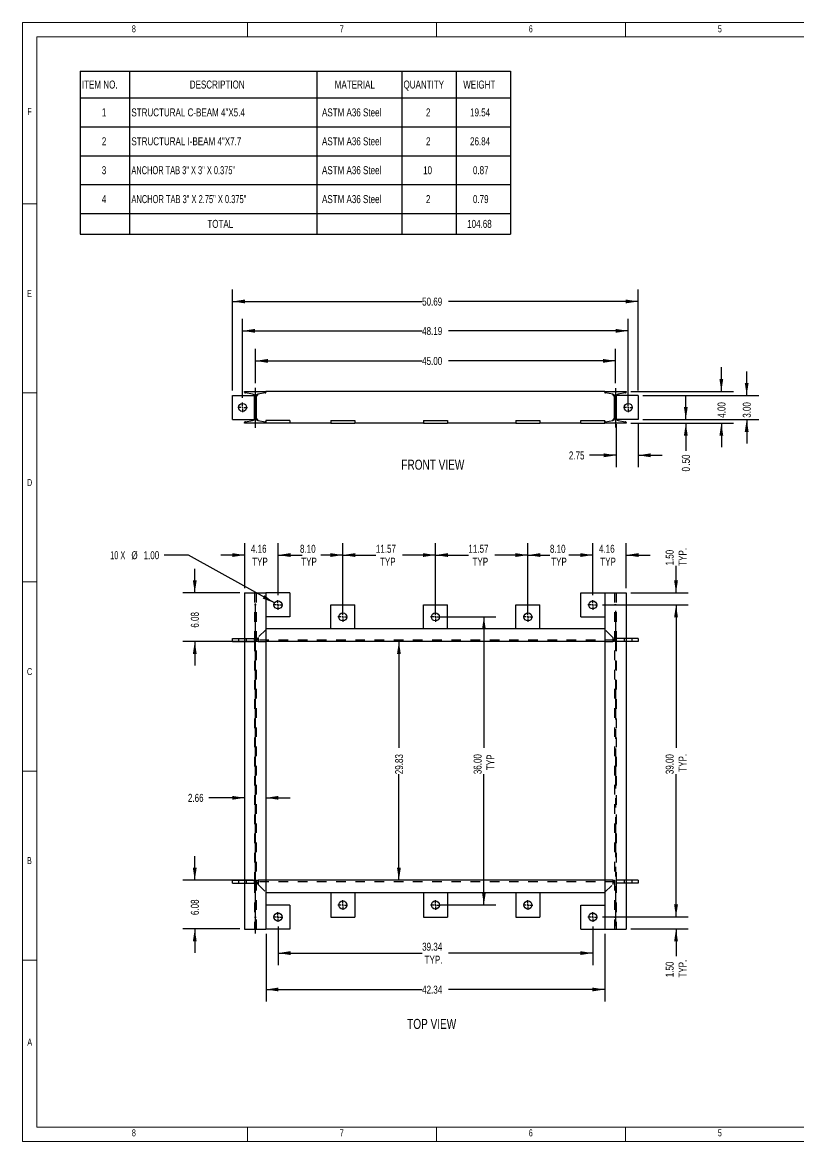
# Model space of a CAD drawing. Header units: inches. Extents: x 0 to 16.5, y 0 to 11.7.
# Drawn here: x 0.02 to 8.1, y 0.02 to 11.67 of the extents above; entities that cross this region are included whole.
import ezdxf

# ---------------------------------------------------------------- set-up
doc = ezdxf.new("R2010")
doc.units = ezdxf.units.IN
doc.header["$MEASUREMENT"] = 0
doc.linetypes.add('CENTERX2', pattern=[0.8, 0.5, -0.1, 0.1, -0.1])
doc.linetypes.add('HIDDEN', pattern=[0.075, 0.05, -0.025])
doc.layers.add('FORMAT', color=7, linetype='Continuous')
doc.styles.add('SLDTEXTSTYLE0', font='TXT', dxfattribs={"width": 0.75})
doc.styles.add('SLDTEXTSTYLE2', font='TXT', dxfattribs={"width": 0.694444})
doc.styles.add('SLDTEXTSTYLE3', font='TXT', dxfattribs={"width": 0.7})
doc.styles.add('SLDTEXTSTYLE4', font='TXT', dxfattribs={"width": 0.6875})
doc.dimstyles.new('SLDDIMSTYLE0', dxfattribs={"dimtxt": 0.084961, "dimasz": 0.13, "dimexe": 0, "dimexo": 0.0625, "dimgap": 0.02124, "dimtad": 0, "dimlfac": 12, "dimrnd": 1e-09, "dimzin": 4, "dimdsep": 46, "dimtxsty": 'SLDTEXTSTYLE0', "dimsah": 1, "dimcen": 0.09, "dimadec": 0, "dimazin": 1, "dimtfac": 1, "dimtofl": 0, "dimtmove": 0, "dimatfit": 3, "dimfxl": 0, "dimfrac": 2, "dimtolj": 1, "dimtzin": 12, "dimarcsym": 0})
doc.dimstyles.new('SLDDIMSTYLE1', dxfattribs={"dimtxt": 0.084961, "dimasz": 0.13, "dimexe": 0, "dimexo": 0.0625, "dimgap": 0.02124, "dimtad": 0, "dimlfac": 12, "dimrnd": 1e-09, "dimzin": 12, "dimdsep": 46, "dimtxsty": 'SLDTEXTSTYLE0', "dimsah": 1, "dimcen": 0.09, "dimadec": 0, "dimazin": 3, "dimtfac": 1, "dimtofl": 0, "dimtmove": 0, "dimatfit": 3, "dimfxl": 0, "dimfrac": 2, "dimtolj": 1, "dimtzin": 12, "dimarcsym": 0})
doc.dimstyles.new('SLDDIMSTYLE2', dxfattribs={"dimtxt": 0.084961, "dimasz": 0.13, "dimexe": 0, "dimexo": 0.0625, "dimgap": 0.02124, "dimtad": 0, "dimlfac": 12, "dimrnd": 1e-09, "dimzin": 4, "dimdsep": 46, "dimtxsty": 'SLDTEXTSTYLE0', "dimsah": 1, "dimcen": 0.09, "dimadec": 0, "dimazin": 1, "dimtfac": 1, "dimtmove": 0, "dimatfit": 0, "dimfxl": 0, "dimfrac": 2, "dimtolj": 1, "dimtzin": 12, "dimarcsym": 0})
doc.dimstyles.new('SLDDIMSTYLE3', dxfattribs={"dimtxt": 0.084961, "dimasz": 0.13, "dimexe": 0, "dimexo": 0.0625, "dimgap": 0.02124, "dimtad": 0, "dimlfac": 12, "dimrnd": 1e-09, "dimzin": 12, "dimdsep": 46, "dimtxsty": 'SLDTEXTSTYLE0', "dimsah": 1, "dimcen": 0.09, "dimadec": 0, "dimazin": 3, "dimtfac": 1, "dimtmove": 0, "dimatfit": 0, "dimfxl": 0, "dimfrac": 2, "dimtolj": 1, "dimtzin": 12, "dimarcsym": 0})
doc.dimstyles.new('SLDDIMSTYLE4', dxfattribs={"dimtxt": 0.084961, "dimasz": 0.13, "dimexe": 0, "dimexo": 0.0625, "dimgap": 0.02124, "dimtad": 0, "dimtih": 1, "dimtoh": 1, "dimlfac": 12, "dimrnd": 1e-09, "dimzin": 4, "dimdsep": 46, "dimtxsty": 'SLDTEXTSTYLE0', "dimsah": 1, "dimcen": 0, "dimadec": 0, "dimazin": 1, "dimtfac": 1, "dimtofl": 0, "dimtmove": 0, "dimatfit": 3, "dimfxl": 0, "dimfrac": 2, "dimtolj": 1, "dimtzin": 12, "dimarcsym": 0})

# ---------------------------------------------------------------- blocks, each defined once
blk = doc.blocks.new('SW_TABLEANNOTATION_0')
at = {"layer": 'FORMAT', "color": 0}
for p, q in [((0, 0), (0, -0.28)), ((0, 0), (0.515, 0)), ((0.515, 0), (0.515, -0.28)), ((0.515, 0), (2.467, 0)), ((2.467, 0), (2.467, -0.28)), ((2.467, 0), (3.35, 0)), ((3.35, 0), (3.35, -0.28)), ((3.35, 0), (3.917, 0)), ((3.917, 0), (3.917, -0.28)), ((3.917, 0), (4.483, 0)), ((4.483, 0), (4.483, -0.28)), ((0, -0.28), (0, -0.581)), ((0, -0.28), (0.515, -0.28)), ((0.515, -0.28), (0.515, -0.581)), ((0.515, -0.28), (2.467, -0.28)), ((2.467, -0.28), (2.467, -0.581)), ((2.467, -0.28), (3.35, -0.28)), ((3.35, -0.28), (3.35, -0.581)), ((3.35, -0.28), (3.917, -0.28)), ((3.917, -0.28), (3.917, -0.581)), ((3.917, -0.28), (4.483, -0.28)), ((4.483, -0.28), (4.483, -0.581)), ((0, -0.581), (0.515, -0.581)), ((0, -0.581), (0, -0.882)), ((0.515, -0.581), (2.467, -0.581)), ((0.515, -0.581), (0.515, -0.882)), ((2.467, -0.581), (3.35, -0.581)), ((2.467, -0.581), (2.467, -0.882)), ((3.35, -0.581), (3.917, -0.581)), ((3.35, -0.581), (3.35, -0.882)), ((3.917, -0.581), (4.483, -0.581)), ((3.917, -0.581), (3.917, -0.882)), ((4.483, -0.581), (4.483, -0.882)), ((0, -0.882), (0, -1.183)), ((0, -0.882), (0.515, -0.882)), ((0.515, -0.882), (0.515, -1.183)), ((0.515, -0.882), (2.467, -0.882)), ((2.467, -0.882), (2.467, -1.183)), ((2.467, -0.882), (3.35, -0.882)), ((3.35, -0.882), (3.35, -1.183)), ((3.35, -0.882), (3.917, -0.882)), ((3.917, -0.882), (3.917, -1.183)), ((3.917, -0.882), (4.483, -0.882)), ((4.483, -0.882), (4.483, -1.183)), ((0, -1.183), (0, -1.484)), ((0, -1.183), (0.515, -1.183)), ((0.515, -1.183), (0.515, -1.484)), ((0.515, -1.183), (2.467, -1.183)), ((2.467, -1.183), (2.467, -1.484)), ((2.467, -1.183), (3.35, -1.183)), ((3.35, -1.183), (3.35, -1.484)), ((3.35, -1.183), (3.917, -1.183)), ((3.917, -1.183), (3.917, -1.484)), ((3.917, -1.183), (4.483, -1.183)), ((4.483, -1.183), (4.483, -1.484)), ((0, -1.484), (0, -1.698)), ((0, -1.484), (0.515, -1.484)), ((0.515, -1.484), (0.515, -1.698)), ((0.515, -1.484), (2.467, -1.484)), ((2.467, -1.484), (2.467, -1.698)), ((2.467, -1.484), (3.35, -1.484)), ((3.35, -1.484), (3.35, -1.698)), ((3.35, -1.484), (3.917, -1.484)), ((3.917, -1.484), (3.917, -1.698)), ((3.917, -1.484), (4.483, -1.484)), ((4.483, -1.484), (4.483, -1.698)), ((0, -1.698), (0.515, -1.698)), ((0.515, -1.698), (2.467, -1.698)), ((2.467, -1.698), (3.35, -1.698)), ((3.35, -1.698), (3.917, -1.698)), ((3.917, -1.698), (4.483, -1.698))]:
    blk.add_line(p, q, dxfattribs=at)
at = {"layer": 'FORMAT', "color": 0, "attachment_point": 1}
for s, insert, char_height, style in [('ITEM NO.', (0.02, -0.099), 0.0833, 'SLDTEXTSTYLE0'), ('DESCRIPTION', (1.143, -0.099), 0.08333, 'SLDTEXTSTYLE0'), ('MATERIAL', (2.653, -0.099), 0.0833, 'SLDTEXTSTYLE0'), ('QUANTITY', (3.369, -0.099), 0.0833, 'SLDTEXTSTYLE0'), ('WEIGHT', (3.991, -0.099), 0.0833, 'SLDTEXTSTYLE0'), ('1', (0.227, -0.389), 0.0833, 'SLDTEXTSTYLE0'), ('STRUCTURAL C-BEAM 4"X5.4', (0.535, -0.389), 0.08333, 'SLDTEXTSTYLE0'), ('ASTM A36 Steel', (2.52, -0.389), 0.08333, 'SLDTEXTSTYLE0'), ('2', (3.603, -0.389), 0.0833, 'SLDTEXTSTYLE0'), ('19.54', (4.062, -0.389), 0.0833, 'SLDTEXTSTYLE0'), ('2', (0.227, -0.69), 0.0833, 'SLDTEXTSTYLE0'), ('STRUCTURAL I-BEAM 4"X7.7', (0.535, -0.69), 0.08333, 'SLDTEXTSTYLE0'), ('ASTM A36 Steel', (2.52, -0.69), 0.08333, 'SLDTEXTSTYLE0'), ('2', (3.603, -0.69), 0.0833, 'SLDTEXTSTYLE0'), ('26.84', (4.062, -0.69), 0.0833, 'SLDTEXTSTYLE0'), ('3', (0.227, -0.991), 0.0833, 'SLDTEXTSTYLE0'), ('ANCHOR TAB 3" X 3" X 0.375"', (0.535, -0.991), 0.08333, 'SLDTEXTSTYLE2'), ('ASTM A36 Steel', (2.52, -0.991), 0.08333, 'SLDTEXTSTYLE0'), ('10', (3.573, -0.991), 0.0833, 'SLDTEXTSTYLE0'), ('0.87', (4.092, -0.991), 0.0833, 'SLDTEXTSTYLE0'), ('4', (0.227, -1.292), 0.0833, 'SLDTEXTSTYLE0'), ('ANCHOR TAB 3" X 2.75" X 0.375"', (0.535, -1.292), 0.08333, 'SLDTEXTSTYLE3'), ('ASTM A36 Steel', (2.52, -1.292), 0.08333, 'SLDTEXTSTYLE0'), ('2', (3.603, -1.292), 0.0833, 'SLDTEXTSTYLE0'), ('0.79', (4.092, -1.292), 0.0833, 'SLDTEXTSTYLE0'), ('TOTAL', (1.326, -1.55), 0.0833, 'SLDTEXTSTYLE0'), ('104.68', (4.032, -1.55), 0.0833, 'SLDTEXTSTYLE0')]:
    blk.add_mtext(s, dxfattribs=dict(at, insert=insert, char_height=char_height, style=style))
blk = doc.blocks.new('Drawing View108')
at = {"color": 7, "linetype": 'Continuous', "lineweight": 25}
for p, q in [((-0.897, 0.125), (-0.897, -3.375)), ((-0.897, 0.125), (-0.675, 0.125)), ((-0.425, 0.125), (-0.675, 0.125)), ((-0.675, 0.125), (-0.675, -3.375)), ((-0.425, 0.125), (-0.425, -0.125)), ((2.603, -0.125), (2.603, 0.125)), ((2.603, 0.125), (2.853, 0.125)), ((2.853, 0.125), (2.853, -3.375)), ((2.853, 0.125), (3.075, 0.125)), ((3.075, 0.125), (3.075, -3.375)), ((0, 0), (0.25, 0)), ((0, -0.25), (0, 0)), ((0.25, -0.25), (0.25, 0)), ((0.964, 0), (1.214, 0)), ((0.964, -0.25), (0.964, 0)), ((1.214, -0.25), (1.214, 0)), ((1.928, 0), (2.178, 0)), ((1.928, -0.25), (1.928, 0)), ((2.178, -0.25), (2.178, 0)), ((-0.425, -0.125), (-0.675, -0.125)), ((2.603, -0.125), (2.853, -0.125)), ((2.853, -0.25), (-0.675, -0.25)), ((-0.675, -0.25), (-0.675, -0.382)), ((2.853, -0.25), (2.853, -0.382)), ((-1.023, -0.382), (-1.023, -0.351)), ((-1.023, -0.351), (-0.897, -0.351)), ((-1.023, -0.382), (-0.897, -0.382)), ((2.853, -0.382), (-0.675, -0.382)), ((3.201, -0.351), (3.075, -0.351)), ((3.201, -0.382), (3.075, -0.382)), ((3.201, -0.351), (3.201, -0.382)), ((-1.023, -2.899), (-1.023, -2.868)), ((-1.023, -2.868), (-0.897, -2.868)), ((-1.023, -2.899), (-0.897, -2.899)), ((2.853, -2.868), (-0.675, -2.868)), ((-0.675, -2.868), (-0.675, -3)), ((2.853, -2.868), (2.853, -3)), ((3.201, -2.868), (3.075, -2.868)), ((3.201, -2.899), (3.075, -2.899)), ((3.201, -2.868), (3.201, -2.899)), ((2.853, -3), (-0.675, -3)), ((0, -3), (0, -3.25)), ((0.25, -3), (0.25, -3.25)), ((0.964, -3), (0.964, -3.25)), ((1.214, -3), (1.214, -3.25)), ((1.928, -3), (1.928, -3.25)), ((2.178, -3), (2.178, -3.25)), ((-0.425, -3.125), (-0.675, -3.125)), ((-0.425, -3.125), (-0.425, -3.375)), ((2.603, -3.375), (2.603, -3.125)), ((2.603, -3.125), (2.853, -3.125)), ((0, -3.25), (0.25, -3.25)), ((0.964, -3.25), (1.214, -3.25)), ((1.928, -3.25), (2.178, -3.25)), ((-0.897, -3.375), (-0.675, -3.375)), ((-0.425, -3.375), (-0.675, -3.375)), ((2.603, -3.375), (2.853, -3.375)), ((2.853, -3.375), (3.075, -3.375))]:
    blk.add_line(p, q, dxfattribs=at)
at = {"color": 7, "linetype": 'HIDDEN', "lineweight": 25}
for p, q in [((-0.794, 0.125), (-0.794, -0.351)), ((-0.778, 0.125), (-0.778, -3.375)), ((2.956, 0.125), (2.956, -3.375)), ((2.972, 0.125), (2.972, -0.351)), ((-0.778, 0), (-0.794, 0)), ((-0.794, -0.083), (-0.778, -0.083)), ((2.972, 0), (2.956, 0)), ((2.956, -0.083), (2.972, -0.083)), ((-0.759, -0.347), (-0.758, -0.338)), ((-0.677, -0.258), (-0.758, -0.338)), ((-0.758, -0.338), (-0.758, -0.382)), ((2.936, -0.338), (2.855, -0.258)), ((2.936, -0.338), (2.936, -0.382)), ((2.936, -0.338), (2.937, -0.347)), ((-0.961, -0.351), (-0.961, -0.382)), ((-0.897, -0.351), (-0.794, -0.351)), ((-0.897, -0.382), (-0.794, -0.382)), ((-0.877, -0.382), (-0.877, -0.351)), ((-0.794, -0.382), (-0.794, -0.351)), ((-0.794, -0.382), (-0.794, -2.868)), ((-0.778, -0.367), (-0.778, -0.382)), ((2.956, -0.367), (-0.778, -0.367)), ((-0.758, -0.382), (-0.778, -0.382)), ((-0.758, -0.382), (-0.675, -0.382)), ((2.853, -0.382), (2.936, -0.382)), ((2.956, -0.382), (2.936, -0.382)), ((2.956, -0.367), (2.956, -0.382)), ((2.972, -0.351), (2.972, -0.382)), ((3.075, -0.351), (2.972, -0.351)), ((3.075, -0.382), (2.972, -0.382)), ((2.972, -0.382), (2.972, -2.868)), ((3.055, -0.351), (3.055, -0.382)), ((3.139, -0.382), (3.139, -0.351)), ((-0.961, -2.868), (-0.961, -2.899)), ((-0.897, -2.868), (-0.794, -2.868)), ((-0.897, -2.899), (-0.794, -2.899)), ((-0.877, -2.899), (-0.877, -2.868)), ((-0.794, -2.899), (-0.794, -2.868)), ((-0.794, -2.899), (-0.794, -3.375)), ((-0.778, -2.868), (-0.778, -2.883)), ((-0.778, -2.868), (-0.758, -2.868)), ((2.956, -2.883), (-0.778, -2.883)), ((-0.758, -2.912), (-0.759, -2.903)), ((-0.758, -2.868), (-0.758, -2.912)), ((-0.675, -2.868), (-0.758, -2.868)), ((-0.758, -2.912), (-0.677, -2.992)), ((2.936, -2.868), (2.853, -2.868)), ((2.855, -2.992), (2.936, -2.912)), ((2.936, -2.868), (2.936, -2.912)), ((2.936, -2.868), (2.956, -2.868)), ((2.937, -2.903), (2.936, -2.912)), ((2.956, -2.868), (2.956, -2.883)), ((3.075, -2.868), (2.972, -2.868)), ((2.972, -2.868), (2.972, -2.899)), ((3.075, -2.899), (2.972, -2.899)), ((2.972, -2.899), (2.972, -3.375)), ((3.055, -2.868), (3.055, -2.899)), ((3.139, -2.899), (3.139, -2.868)), ((-0.778, -3.167), (-0.794, -3.167)), ((-0.794, -3.25), (-0.778, -3.25)), ((2.972, -3.167), (2.956, -3.167)), ((2.956, -3.25), (2.972, -3.25))]:
    blk.add_line(p, q, dxfattribs=at)
at = {"color": 7, "linetype": 'Continuous', "lineweight": 25}
for centre in [(-0.55, 0), (2.728, 0), (0.125, -0.125), (1.089, -0.125), (2.053, -0.125), (0.125, -3.125), (1.089, -3.125), (2.053, -3.125), (-0.55, -3.25), (2.728, -3.25)]:
    blk.add_circle(centre, 0.0417, dxfattribs=at)
at = {"color": 7, "linetype": 'HIDDEN', "lineweight": 25}
for centre, major_axis, ratio, start_param, end_param in [((-0.779, -0.343), (0, 0.0233), 0.847117, 3.171168, 4.547228), ((-0.623, -0.259), (0.055, 0), 0.166679, 2.807943, 2.976432), ((2.801, -0.259), (0.055, 0), 0.166679, 0.165161, 0.33365), ((2.957, -0.343), (0, 0.0233), 0.847117, 1.735957, 3.112018), ((-0.779, -2.907), (0, 0.0233), 0.847117, 4.877549, 6.25361), ((2.957, -2.907), (0, 0.0233), 0.847117, 0.029575, 1.405636), ((-0.623, -2.991), (0.055, 0), 0.166679, 3.306753, 3.475243), ((2.801, -2.991), (0.055, 0), 0.166679, 5.949535, 6.118025)]:
    blk.add_ellipse(centre, major_axis=major_axis, ratio=ratio, start_param=start_param, end_param=end_param, dxfattribs=at)
blk = doc.blocks.new('_D')
at = {"layer": 'FORMAT'}
for p, q in [((6.059, 5.608), (6.951, 5.608)), ((6.826, 5.608), (6.826, 4.121)), ((6.826, 2.358), (6.826, 3.845)), ((6.059, 2.358), (6.951, 2.358))]:
    blk.add_line(p, q, dxfattribs=at)
for points in [[(6.826, 5.608), (6.806, 5.478), (6.846, 5.478)], [(6.826, 2.358), (6.846, 2.488), (6.806, 2.488)]]:
    blk.add_solid(points, dxfattribs=at)
at = {"layer": 'FORMAT', "char_height": 0.0833, "attachment_point": 1, "rotation": 90, "style": 'SLDTEXTSTYLE0'}
for s, insert in [('39.00', (6.718, 3.845)), ('TYP.', (6.852, 3.871))]:
    blk.add_mtext(s, dxfattribs=dict(at, insert=insert))
blk = doc.blocks.new('_D_1')
at = {"layer": 'FORMAT'}
for p, q in [((3.94, 5.226), (3.94, 4.121)), ((3.94, 2.74), (3.94, 3.845))]:
    blk.add_line(p, q, dxfattribs=at)
for points in [[(3.94, 5.226), (3.92, 5.096), (3.96, 5.096)], [(3.94, 2.74), (3.96, 2.87), (3.92, 2.87)]]:
    blk.add_solid(points, dxfattribs=at)
at = {"layer": 'FORMAT', "insert": (3.9, 3.845), "char_height": 0.0833, "attachment_point": 1, "rotation": 90, "style": 'SLDTEXTSTYLE0'}
blk.add_mtext('29.83', dxfattribs=at)
blk = doc.blocks.new('_D_2')
at = {"layer": 'FORMAT'}
for p, q in [((2.681, 2.258), (2.681, 1.857)), ((5.959, 2.258), (5.959, 1.857)), ((2.681, 1.982), (4.182, 1.982)), ((5.959, 1.982), (4.458, 1.982))]:
    blk.add_line(p, q, dxfattribs=at)
for points in [[(2.681, 1.982), (2.811, 1.962), (2.811, 2.002)], [(5.959, 1.982), (5.829, 2.002), (5.829, 1.962)]]:
    blk.add_solid(points, dxfattribs=at)
at = {"layer": 'FORMAT', "char_height": 0.0833, "attachment_point": 1, "style": 'SLDTEXTSTYLE0'}
for s, insert in [('39.34', (4.182, 2.09)), ('TYP.', (4.208, 1.955))]:
    blk.add_mtext(s, dxfattribs=dict(at, insert=insert))
blk = doc.blocks.new('_D_3')
at = {"layer": 'FORMAT'}
for p, q in [((2.556, 2.183), (2.556, 1.478)), ((6.084, 2.183), (6.084, 1.478)), ((2.556, 1.603), (4.182, 1.603)), ((6.084, 1.603), (4.458, 1.603))]:
    blk.add_line(p, q, dxfattribs=at)
for points in [[(2.556, 1.603), (2.686, 1.583), (2.686, 1.623)], [(6.084, 1.603), (5.954, 1.623), (5.954, 1.583)]]:
    blk.add_solid(points, dxfattribs=at)
at = {"layer": 'FORMAT', "insert": (4.182, 1.643), "char_height": 0.0833, "attachment_point": 1, "style": 'SLDTEXTSTYLE0'}
blk.add_mtext('42.34', dxfattribs=at)
blk = doc.blocks.new('_D_4')
at = {"layer": 'FORMAT'}
for p, q in [((6.826, 2.358), (6.826, 2.608)), ((6.059, 2.358), (6.951, 2.358)), ((6.356, 2.233), (6.951, 2.233)), ((6.826, 2.233), (6.826, 1.951))]:
    blk.add_line(p, q, dxfattribs=at)
for points in [[(6.826, 2.358), (6.846, 2.488), (6.806, 2.488)], [(6.826, 2.233), (6.806, 2.103), (6.846, 2.103)]]:
    blk.add_solid(points, dxfattribs=at)
at = {"layer": 'FORMAT', "char_height": 0.0833, "attachment_point": 1, "rotation": 90, "style": 'SLDTEXTSTYLE0'}
for s, insert in [('1.50', (6.718, 1.731)), ('TYP.', (6.852, 1.727))]:
    blk.add_mtext(s, dxfattribs=dict(at, insert=insert))
blk = doc.blocks.new('_D_5')
at = {"layer": 'FORMAT'}
for p, q in [((6.826, 5.733), (6.826, 6.015)), ((6.356, 5.733), (6.951, 5.733)), ((6.059, 5.608), (6.951, 5.608)), ((6.826, 5.608), (6.826, 5.358))]:
    blk.add_line(p, q, dxfattribs=at)
for points in [[(6.826, 5.733), (6.846, 5.863), (6.806, 5.863)], [(6.826, 5.608), (6.806, 5.478), (6.846, 5.478)]]:
    blk.add_solid(points, dxfattribs=at)
at = {"layer": 'FORMAT', "char_height": 0.0833, "attachment_point": 1, "rotation": 90, "style": 'SLDTEXTSTYLE0'}
for s, insert in [('1.50', (6.718, 6.019)), ('TYP.', (6.852, 6.015))]:
    blk.add_mtext(s, dxfattribs=dict(at, insert=insert))
blk = doc.blocks.new('_D_6')
at = {"layer": 'FORMAT'}
for p, q in [((5.959, 5.708), (5.959, 6.252)), ((6.306, 5.783), (6.306, 6.252)), ((5.959, 6.127), (5.709, 6.127)), ((6.306, 6.127), (6.556, 6.127))]:
    blk.add_line(p, q, dxfattribs=at)
for points in [[(5.959, 6.127), (5.829, 6.147), (5.829, 6.107)], [(6.306, 6.127), (6.436, 6.107), (6.436, 6.147)]]:
    blk.add_solid(points, dxfattribs=at)
at = {"layer": 'FORMAT', "char_height": 0.0833, "attachment_point": 1, "style": 'SLDTEXTSTYLE0'}
for s, insert in [('4.16', (6.024, 6.234)), ('TYP', (6.037, 6.1))]:
    blk.add_mtext(s, dxfattribs=dict(at, insert=insert))
blk = doc.blocks.new('_D_7')
at = {"layer": 'FORMAT'}
for p, q in [((2.334, 5.783), (2.334, 6.252)), ((2.681, 5.708), (2.681, 6.252)), ((2.334, 6.127), (2.084, 6.127)), ((2.681, 6.127), (2.931, 6.127))]:
    blk.add_line(p, q, dxfattribs=at)
for points in [[(2.334, 6.127), (2.204, 6.147), (2.204, 6.107)], [(2.681, 6.127), (2.811, 6.107), (2.811, 6.147)]]:
    blk.add_solid(points, dxfattribs=at)
at = {"layer": 'FORMAT', "char_height": 0.0833, "attachment_point": 1, "style": 'SLDTEXTSTYLE0'}
for s, insert in [('4.16', (2.399, 6.234)), ('TYP', (2.412, 6.1))]:
    blk.add_mtext(s, dxfattribs=dict(at, insert=insert))
blk = doc.blocks.new('_D_8')
at = {"layer": 'FORMAT'}
for p, q in [((1.747, 6.127), (1.497, 6.127)), ((2.644, 5.628), (1.747, 6.127))]:
    blk.add_line(p, q, dxfattribs=at)
blk.add_solid([(2.644, 5.628), (2.54, 5.709), (2.521, 5.674)], dxfattribs=at)
at = {"layer": 'FORMAT', "char_height": 0.0833, "attachment_point": 1}
for s, insert, style in [('10 X', (0.933, 6.167), 'SLDTEXTSTYLE4'), ('%%c', (1.154, 6.167), 'SLDTEXTSTYLE0'), ('1.00', (1.281, 6.167), 'SLDTEXTSTYLE0')]:
    blk.add_mtext(s, dxfattribs=dict(at, insert=insert, style=style))
blk = doc.blocks.new('_D_9')
at = {"layer": 'FORMAT'}
for p, q in [((3.356, 5.533), (3.356, 6.252)), ((4.32, 5.533), (4.32, 6.252)), ((3.356, 6.127), (3.7, 6.127)), ((4.32, 6.127), (3.976, 6.127))]:
    blk.add_line(p, q, dxfattribs=at)
for points in [[(3.356, 6.127), (3.486, 6.107), (3.486, 6.147)], [(4.32, 6.127), (4.19, 6.147), (4.19, 6.107)]]:
    blk.add_solid(points, dxfattribs=at)
at = {"layer": 'FORMAT', "char_height": 0.0833, "attachment_point": 1, "style": 'SLDTEXTSTYLE0'}
for s, insert in [('11.57', (3.7, 6.234)), ('TYP', (3.743, 6.1))]:
    blk.add_mtext(s, dxfattribs=dict(at, insert=insert))
blk = doc.blocks.new('_D_10')
at = {"layer": 'FORMAT'}
for p, q in [((4.32, 5.533), (4.32, 6.252)), ((5.284, 5.533), (5.284, 6.252)), ((4.32, 6.127), (4.664, 6.127)), ((5.284, 6.127), (4.94, 6.127))]:
    blk.add_line(p, q, dxfattribs=at)
for points in [[(4.32, 6.127), (4.45, 6.107), (4.45, 6.147)], [(5.284, 6.127), (5.154, 6.147), (5.154, 6.107)]]:
    blk.add_solid(points, dxfattribs=at)
at = {"layer": 'FORMAT', "char_height": 0.0833, "attachment_point": 1, "style": 'SLDTEXTSTYLE0'}
for s, insert in [('11.57', (4.664, 6.234)), ('TYP', (4.707, 6.1))]:
    blk.add_mtext(s, dxfattribs=dict(at, insert=insert))
blk = doc.blocks.new('_D_11')
at = {"layer": 'FORMAT'}
for p, q in [((5.284, 5.533), (5.284, 6.252)), ((5.959, 5.708), (5.959, 6.252)), ((5.284, 6.127), (5.513, 6.127)), ((5.959, 6.127), (5.729, 6.127))]:
    blk.add_line(p, q, dxfattribs=at)
for points in [[(5.284, 6.127), (5.414, 6.107), (5.414, 6.147)], [(5.959, 6.127), (5.829, 6.147), (5.829, 6.107)]]:
    blk.add_solid(points, dxfattribs=at)
at = {"layer": 'FORMAT', "char_height": 0.0833, "attachment_point": 1, "style": 'SLDTEXTSTYLE0'}
for s, insert in [('8.10', (5.513, 6.234)), ('TYP', (5.526, 6.1))]:
    blk.add_mtext(s, dxfattribs=dict(at, insert=insert))
blk = doc.blocks.new('_D_12')
at = {"layer": 'FORMAT'}
for p, q in [((2.681, 5.708), (2.681, 6.252)), ((3.356, 5.533), (3.356, 6.252)), ((2.681, 6.127), (2.91, 6.127)), ((3.356, 6.127), (3.126, 6.127))]:
    blk.add_line(p, q, dxfattribs=at)
for points in [[(2.681, 6.127), (2.811, 6.107), (2.811, 6.147)], [(3.356, 6.127), (3.226, 6.147), (3.226, 6.107)]]:
    blk.add_solid(points, dxfattribs=at)
at = {"layer": 'FORMAT', "char_height": 0.0833, "attachment_point": 1, "style": 'SLDTEXTSTYLE0'}
for s, insert in [('8.10', (2.91, 6.234)), ('TYP', (2.923, 6.1))]:
    blk.add_mtext(s, dxfattribs=dict(at, insert=insert))
blk = doc.blocks.new('_D_13')
at = {"layer": 'FORMAT'}
for p, q in [((4.37, 5.483), (4.95, 5.483)), ((4.825, 5.483), (4.825, 4.121)), ((4.825, 2.483), (4.825, 3.845)), ((4.37, 2.483), (4.95, 2.483))]:
    blk.add_line(p, q, dxfattribs=at)
for points in [[(4.825, 5.483), (4.805, 5.353), (4.845, 5.353)], [(4.825, 2.483), (4.845, 2.613), (4.805, 2.613)]]:
    blk.add_solid(points, dxfattribs=at)
at = {"layer": 'FORMAT', "char_height": 0.0833, "attachment_point": 1, "rotation": 90, "style": 'SLDTEXTSTYLE0'}
for s, insert in [('36.00', (4.718, 3.845)), ('TYP', (4.852, 3.888))]:
    blk.add_mtext(s, dxfattribs=dict(at, insert=insert))
blk = doc.blocks.new('_D_14')
at = {"layer": 'FORMAT'}
for p, q in [((1.814, 2.74), (1.814, 2.99)), ((2.423, 2.74), (1.689, 2.74)), ((2.284, 2.233), (1.689, 2.233)), ((1.814, 2.233), (1.814, 1.983))]:
    blk.add_line(p, q, dxfattribs=at)
for points in [[(1.814, 2.74), (1.834, 2.87), (1.794, 2.87)], [(1.814, 2.233), (1.794, 2.103), (1.834, 2.103)]]:
    blk.add_solid(points, dxfattribs=at)
at = {"layer": 'FORMAT', "insert": (1.773, 2.378), "char_height": 0.0833, "attachment_point": 1, "rotation": 90, "style": 'SLDTEXTSTYLE0'}
blk.add_mtext('6.08', dxfattribs=at)
blk = doc.blocks.new('_D_15')
at = {"layer": 'FORMAT'}
for p, q in [((1.814, 5.733), (1.814, 5.983)), ((2.284, 5.733), (1.689, 5.733)), ((2.423, 5.226), (1.689, 5.226)), ((1.814, 5.226), (1.814, 4.976))]:
    blk.add_line(p, q, dxfattribs=at)
for points in [[(1.814, 5.733), (1.834, 5.863), (1.794, 5.863)], [(1.814, 5.226), (1.794, 5.096), (1.834, 5.096)]]:
    blk.add_solid(points, dxfattribs=at)
at = {"layer": 'FORMAT', "insert": (1.773, 5.371), "char_height": 0.0833, "attachment_point": 1, "rotation": 90, "style": 'SLDTEXTSTYLE0'}
blk.add_mtext('6.08', dxfattribs=at)
blk = doc.blocks.new('_D_16')
at = {"layer": 'FORMAT'}
for p, q in [((2.334, 3.599), (1.959, 3.599)), ((2.556, 3.599), (2.806, 3.599))]:
    blk.add_line(p, q, dxfattribs=at)
for points in [[(2.334, 3.599), (2.204, 3.619), (2.204, 3.579)], [(2.556, 3.599), (2.686, 3.579), (2.686, 3.619)]]:
    blk.add_solid(points, dxfattribs=at)
at = {"layer": 'FORMAT', "insert": (1.743, 3.64), "char_height": 0.0833, "attachment_point": 1, "style": 'SLDTEXTSTYLE0'}
blk.add_mtext('2.66', dxfattribs=at)
blk = doc.blocks.new('SW_CENTERMARKSYMBOL_0')
at = {"layer": 'FORMAT', "color": 0}
for p, q in [((-0.017, 0), (-0.05, 0)), ((0, 0), (-0.008, 0)), ((0, 0.017), (0, 0.05)), ((0, 0), (0, 0.008)), ((0, 0), (0, -0.008)), ((0, 0), (0.008, 0)), ((0.017, 0), (0.05, 0)), ((0, -0.017), (0, -0.05))]:
    blk.add_line(p, q, dxfattribs=at)
blk = doc.blocks.new('SW_CENTERMARKSYMBOL_1')
at = {"layer": 'FORMAT', "color": 0}
for p, q in [((-0.017, 0), (-0.05, 0)), ((0, 0), (-0.008, 0)), ((0, 0.017), (0, 0.05)), ((0, 0), (0, 0.008)), ((0, 0), (0, -0.008)), ((0, 0), (0.008, 0)), ((0.017, 0), (0.05, 0)), ((0, -0.017), (0, -0.05))]:
    blk.add_line(p, q, dxfattribs=at)
blk = doc.blocks.new('SW_CENTERMARKSYMBOL_2')
at = {"layer": 'FORMAT', "color": 0}
for p, q in [((-0.017, 0), (-0.05, 0)), ((0, 0), (-0.008, 0)), ((0, 0.017), (0, 0.05)), ((0, 0), (0, 0.008)), ((0, 0), (0, -0.008)), ((0, 0), (0.008, 0)), ((0.017, 0), (0.05, 0)), ((0, -0.017), (0, -0.05))]:
    blk.add_line(p, q, dxfattribs=at)
blk = doc.blocks.new('SW_CENTERMARKSYMBOL_3')
at = {"layer": 'FORMAT', "color": 0}
for p, q in [((-0.017, 0), (-0.05, 0)), ((0, 0), (-0.008, 0)), ((0, 0.017), (0, 0.05)), ((0, 0), (0, 0.008)), ((0, 0), (0, -0.008)), ((0, 0), (0.008, 0)), ((0.017, 0), (0.05, 0)), ((0, -0.017), (0, -0.05))]:
    blk.add_line(p, q, dxfattribs=at)
blk = doc.blocks.new('SW_CENTERMARKSYMBOL_4')
at = {"layer": 'FORMAT', "color": 0}
for p, q in [((-0.017, 0), (-0.05, 0)), ((0, 0), (-0.008, 0)), ((0, 0.017), (0, 0.05)), ((0, 0), (0, 0.008)), ((0, 0), (0, -0.008)), ((0, 0), (0.008, 0)), ((0.017, 0), (0.05, 0)), ((0, -0.017), (0, -0.05))]:
    blk.add_line(p, q, dxfattribs=at)
blk = doc.blocks.new('SW_CENTERMARKSYMBOL_5')
at = {"layer": 'FORMAT', "color": 0}
for p, q in [((-0.017, 0), (-0.05, 0)), ((0, 0), (-0.008, 0)), ((0, 0.017), (0, 0.05)), ((0, 0), (0, 0.008)), ((0, 0), (0, -0.008)), ((0, 0), (0.008, 0)), ((0.017, 0), (0.05, 0)), ((0, -0.017), (0, -0.05))]:
    blk.add_line(p, q, dxfattribs=at)
blk = doc.blocks.new('SW_CENTERMARKSYMBOL_6')
at = {"layer": 'FORMAT', "color": 0}
for p, q in [((-0.017, 0), (-0.05, 0)), ((0, 0), (-0.008, 0)), ((0, 0.017), (0, 0.05)), ((0, 0), (0, 0.008)), ((0, 0), (0, -0.008)), ((0, 0), (0.008, 0)), ((0.017, 0), (0.05, 0)), ((0, -0.017), (0, -0.05))]:
    blk.add_line(p, q, dxfattribs=at)
blk = doc.blocks.new('SW_CENTERMARKSYMBOL_7')
at = {"layer": 'FORMAT', "color": 0}
for p, q in [((-0.017, 0), (-0.05, 0)), ((0, 0), (-0.008, 0)), ((0, 0.017), (0, 0.05)), ((0, 0), (0, 0.008)), ((0, 0), (0, -0.008)), ((0, 0), (0.008, 0)), ((0.017, 0), (0.05, 0)), ((0, -0.017), (0, -0.05))]:
    blk.add_line(p, q, dxfattribs=at)
blk = doc.blocks.new('SW_CENTERMARKSYMBOL_8')
at = {"layer": 'FORMAT', "color": 0}
for p, q in [((-0.017, 0), (-0.05, 0)), ((0, 0), (-0.008, 0)), ((0, 0.017), (0, 0.05)), ((0, 0), (0, 0.008)), ((0, 0), (0, -0.008)), ((0, 0), (0.008, 0)), ((0.017, 0), (0.05, 0)), ((0, -0.017), (0, -0.05))]:
    blk.add_line(p, q, dxfattribs=at)
blk = doc.blocks.new('SW_CENTERMARKSYMBOL_9')
at = {"layer": 'FORMAT', "color": 0}
for p, q in [((-0.017, 0), (-0.05, 0)), ((0, 0), (-0.008, 0)), ((0, 0.017), (0, 0.05)), ((0, 0), (0, 0.008)), ((0, 0), (0, -0.008)), ((0, 0), (0.008, 0)), ((0.017, 0), (0.05, 0)), ((0, -0.017), (0, -0.05))]:
    blk.add_line(p, q, dxfattribs=at)
blk = doc.blocks.new('Drawing View111')
at = {"color": 7, "linetype": 'Continuous', "lineweight": 25}
for p, q in [((-1.023, 0.01), (-1.023, 0.26)), ((-1.023, 0.26), (-0.797, 0.26)), ((-0.897, 0.294), (-0.897, 0.302)), ((-0.897, 0.302), (-0.675, 0.302)), ((-0.814, 0.272), (-0.889, 0.285)), ((-0.794, 0.022), (-0.794, 0.249)), ((-0.759, 0.271), (-0.778, 0.249)), ((-0.778, 0.249), (-0.778, 0.022)), ((-0.758, 0.272), (-0.759, 0.271)), ((-0.683, 0.285), (-0.758, 0.272)), ((-0.683, 0.285), (-0.677, 0.286)), ((-0.677, 0.286), (-0.675, 0.286)), ((2.853, 0.302), (-0.675, 0.302)), ((-0.675, 0.302), (-0.675, 0.294)), ((-0.675, 0.286), (-0.675, 0.294)), ((2.853, 0.302), (3.075, 0.302)), ((2.853, 0.294), (2.853, 0.302)), ((2.853, 0.294), (2.853, 0.286)), ((2.853, 0.286), (2.855, 0.286)), ((2.855, 0.286), (2.861, 0.285)), ((2.936, 0.272), (2.861, 0.285)), ((2.937, 0.271), (2.936, 0.272)), ((2.956, 0.249), (2.937, 0.271)), ((2.956, 0.022), (2.956, 0.249)), ((2.972, 0.249), (2.972, 0.022)), ((3.201, 0.26), (2.975, 0.26)), ((3.067, 0.285), (2.992, 0.272)), ((3.075, 0.302), (3.075, 0.294)), ((3.201, 0.26), (3.201, 0.01)), ((-1.023, 0.01), (-0.797, 0.01)), ((-0.778, 0.022), (-0.759, 0)), ((-0.675, 0), (-0.675, -0.031)), ((-0.425, 0), (-0.675, 0)), ((0, 0), (0.25, 0)), ((0, 0), (0, -0.031)), ((2.603, 0), (2.853, 0)), ((2.603, -0.031), (2.603, 0)), ((2.853, -0.031), (2.853, 0)), ((2.937, 0), (2.956, 0.022)), ((3.201, 0.01), (2.975, 0.01)), ((-0.897, -0.031), (-0.897, -0.023)), ((-0.675, -0.031), (-0.897, -0.031)), ((-0.889, -0.014), (-0.814, -0.002)), ((-0.759, 0), (-0.758, -0.002)), ((-0.758, -0.002), (-0.683, -0.014)), ((-0.677, -0.015), (-0.683, -0.014)), ((-0.675, -0.015), (-0.677, -0.015)), ((-0.675, -0.023), (-0.675, -0.031)), ((-0.425, -0.031), (-0.675, -0.031)), ((-0.425, 0), (-0.425, -0.031)), ((0, -0.031), (-0.425, -0.031)), ((0, -0.031), (0.25, -0.031)), ((0.25, 0), (0.25, -0.031)), ((0.964, -0.031), (0.25, -0.031)), ((0.964, 0), (0.964, -0.031)), ((0.964, 0), (1.214, 0)), ((0.964, -0.031), (1.214, -0.031)), ((1.214, 0), (1.214, -0.031)), ((1.928, -0.031), (1.214, -0.031)), ((1.928, 0), (1.928, -0.031)), ((1.928, 0), (2.178, 0)), ((1.928, -0.031), (2.178, -0.031)), ((2.178, 0), (2.178, -0.031)), ((2.603, -0.031), (2.178, -0.031)), ((2.603, -0.031), (2.853, -0.031)), ((2.855, -0.015), (2.853, -0.015)), ((2.853, -0.031), (2.853, -0.023)), ((3.075, -0.031), (2.853, -0.031)), ((2.861, -0.014), (2.855, -0.015)), ((2.861, -0.014), (2.936, -0.002)), ((2.936, -0.002), (2.937, 0)), ((2.992, -0.002), (3.067, -0.014)), ((3.075, -0.023), (3.075, -0.031))]:
    blk.add_line(p, q, dxfattribs=at)
for centre in [(-0.919, 0.135), (3.097, 0.135)]:
    blk.add_circle(centre, 0.0417, dxfattribs=at)
for centre, radius, start, end in [((-0.888, 0.294), 0.00917, 180, 260.537), ((-0.818, 0.249), 0.0242, 0, 80.537), ((-0.754, 0.249), 0.0242, 99.463, 180), ((-0.684, 0.294), 0.00917, 279.463, 0), ((2.862, 0.294), 0.00917, 180, 260.537), ((2.932, 0.249), 0.0242, 0, 80.537), ((2.996, 0.249), 0.0242, 99.463, 180), ((3.066, 0.294), 0.00917, 279.463, 0), ((-0.818, 0.022), 0.0242, 279.463, 0), ((-0.754, 0.022), 0.0242, 180, 260.537), ((2.932, 0.022), 0.0242, 279.463, 0), ((2.996, 0.022), 0.0242, 180, 260.537), ((-0.888, -0.023), 0.00917, 99.463, 180), ((-0.684, -0.023), 0.00917, 0, 80.537), ((2.862, -0.023), 0.00917, 99.463, 180), ((3.066, -0.023), 0.00917, 0, 80.537)]:
    blk.add_arc(centre, radius, start, end, dxfattribs=at)
blk = doc.blocks.new('_D_17')
at = {"layer": 'FORMAT'}
for p, q in [((2.207, 7.84), (2.207, 8.893)), ((6.432, 7.84), (6.432, 8.893)), ((2.207, 8.768), (4.182, 8.768)), ((6.432, 8.768), (4.458, 8.768))]:
    blk.add_line(p, q, dxfattribs=at)
for points in [[(2.207, 8.768), (2.337, 8.748), (2.337, 8.788)], [(6.432, 8.768), (6.302, 8.788), (6.302, 8.748)]]:
    blk.add_solid(points, dxfattribs=at)
at = {"layer": 'FORMAT', "insert": (4.182, 8.808), "char_height": 0.0833, "attachment_point": 1, "style": 'SLDTEXTSTYLE0'}
blk.add_mtext('50.69', dxfattribs=at)
blk = doc.blocks.new('_D_18')
at = {"layer": 'FORMAT'}
for p, q in [((2.445, 7.918), (2.445, 8.274)), ((6.195, 7.916), (6.195, 8.274)), ((2.445, 8.149), (4.182, 8.149)), ((6.195, 8.149), (4.458, 8.149))]:
    blk.add_line(p, q, dxfattribs=at)
for points in [[(2.445, 8.149), (2.575, 8.129), (2.575, 8.169)], [(6.195, 8.149), (6.065, 8.169), (6.065, 8.129)]]:
    blk.add_solid(points, dxfattribs=at)
at = {"layer": 'FORMAT', "insert": (4.182, 8.19), "char_height": 0.0833, "attachment_point": 1, "style": 'SLDTEXTSTYLE0'}
blk.add_mtext('45.00', dxfattribs=at)
blk = doc.blocks.new('_D_19')
at = {"layer": 'FORMAT'}
for p, q in [((7.298, 7.832), (7.298, 8.082)), ((6.356, 7.832), (7.423, 7.832)), ((6.356, 7.499), (7.423, 7.499)), ((7.298, 7.499), (7.298, 7.249))]:
    blk.add_line(p, q, dxfattribs=at)
for points in [[(7.298, 7.832), (7.318, 7.962), (7.278, 7.962)], [(7.298, 7.499), (7.278, 7.369), (7.318, 7.369)]]:
    blk.add_solid(points, dxfattribs=at)
at = {"layer": 'FORMAT', "insert": (7.258, 7.557), "char_height": 0.0833, "attachment_point": 1, "rotation": 90, "style": 'SLDTEXTSTYLE0'}
blk.add_mtext('4.00', dxfattribs=at)
blk = doc.blocks.new('_D_20')
at = {"layer": 'FORMAT'}
for p, q in [((2.312, 7.765), (2.312, 8.587)), ((6.328, 7.715), (6.328, 8.587)), ((2.312, 8.462), (4.182, 8.462)), ((6.328, 8.462), (4.458, 8.462))]:
    blk.add_line(p, q, dxfattribs=at)
for points in [[(2.312, 8.462), (2.442, 8.442), (2.442, 8.482)], [(6.328, 8.462), (6.198, 8.482), (6.198, 8.442)]]:
    blk.add_solid(points, dxfattribs=at)
at = {"layer": 'FORMAT', "insert": (4.182, 8.502), "char_height": 0.0833, "attachment_point": 1, "style": 'SLDTEXTSTYLE0'}
blk.add_mtext('48.19', dxfattribs=at)
blk = doc.blocks.new('_D_21')
at = {"layer": 'FORMAT'}
for p, q in [((7.562, 7.79), (7.562, 8.04)), ((6.482, 7.79), (7.687, 7.79)), ((6.482, 7.54), (7.687, 7.54)), ((7.562, 7.54), (7.562, 7.29))]:
    blk.add_line(p, q, dxfattribs=at)
for points in [[(7.562, 7.79), (7.582, 7.92), (7.542, 7.92)], [(7.562, 7.54), (7.542, 7.41), (7.582, 7.41)]]:
    blk.add_solid(points, dxfattribs=at)
at = {"layer": 'FORMAT', "insert": (7.521, 7.557), "char_height": 0.0833, "attachment_point": 1, "rotation": 90, "style": 'SLDTEXTSTYLE0'}
blk.add_mtext('3.00', dxfattribs=at)
blk = doc.blocks.new('_D_22')
at = {"layer": 'FORMAT'}
for p, q in [((6.203, 7.49), (6.203, 7.041)), ((6.432, 7.49), (6.432, 7.041)), ((6.203, 7.166), (5.925, 7.166)), ((6.432, 7.166), (6.682, 7.166))]:
    blk.add_line(p, q, dxfattribs=at)
for points in [[(6.203, 7.166), (6.073, 7.186), (6.073, 7.146)], [(6.432, 7.166), (6.562, 7.146), (6.562, 7.186)]]:
    blk.add_solid(points, dxfattribs=at)
at = {"layer": 'FORMAT', "insert": (5.71, 7.206), "char_height": 0.0833, "attachment_point": 1, "style": 'SLDTEXTSTYLE0'}
blk.add_mtext('2.75', dxfattribs=at)
blk = doc.blocks.new('_D_23')
at = {"layer": 'FORMAT'}
for p, q in [((6.928, 7.54), (6.928, 7.79)), ((6.356, 7.499), (7.053, 7.499)), ((6.482, 7.54), (7.053, 7.54)), ((6.928, 7.499), (6.928, 7.213))]:
    blk.add_line(p, q, dxfattribs=at)
for points in [[(6.928, 7.54), (6.948, 7.67), (6.908, 7.67)], [(6.928, 7.499), (6.908, 7.369), (6.948, 7.369)]]:
    blk.add_solid(points, dxfattribs=at)
at = {"layer": 'FORMAT', "char_height": 0.0833, "attachment_point": 1, "rotation": 90, "style": 'SLDTEXTSTYLE0'}
for s, insert in [('.50', (6.887, 7.058)), ('0', (6.887, 6.997))]:
    blk.add_mtext(s, dxfattribs=dict(at, insert=insert))
blk = doc.blocks.new('SW_CENTERMARKSYMBOL_10')
at = {"layer": 'FORMAT', "color": 0}
for p, q in [((-0.017, 0), (-0.05, 0)), ((0, 0), (-0.008, 0)), ((0, 0), (-0.008, 0)), ((0, 0.017), (0, 0.05)), ((0, 0), (0, 0.008)), ((0, 0), (0, 0.008)), ((0, 0), (0, -0.008)), ((0, 0), (0.008, 0)), ((0, 0), (0, -0.008)), ((0, 0), (0.008, 0)), ((0.017, 0), (0.05, 0)), ((0, -0.017), (0, -0.05))]:
    blk.add_line(p, q, dxfattribs=at)
blk = doc.blocks.new('SW_CENTERMARKSYMBOL_11')
at = {"layer": 'FORMAT', "color": 0}
for p, q in [((-0.017, 0), (-0.05, 0)), ((0, 0), (-0.008, 0)), ((0, 0.017), (0, 0.05)), ((0, 0), (0, 0.008)), ((0, 0), (0, -0.008)), ((0, 0), (0.008, 0)), ((0.017, 0), (0.05, 0)), ((0, -0.017), (0, -0.05))]:
    blk.add_line(p, q, dxfattribs=at)

msp = doc.modelspace()

# ---------------------------------------------------------------- linework, layer by layer
at = {"color": 7, "linetype": 'Continuous', "lineweight": 18}
for p, q in [((0.0187, 0.0187), (0.0187, 11.67421)), ((0.0187, 11.67421), (16.51673, 11.67421)), ((2.3622, 11.52421), (2.3622, 11.67421)), ((4.33071, 11.52421), (4.33071, 11.67421)), ((6.29921, 11.52421), (6.29921, 11.67421)), ((0.1687, 0.1687), (0.1687, 11.52421)), ((0.1687, 11.52421), (16.36673, 11.52421)), ((0.1687, 9.78346), (0.0187, 9.78346)), ((0.1687, 7.81496), (0.0187, 7.81496)), ((0.1687, 5.84646), (0.0187, 5.84646)), ((0.04866, 5.84646), (0.16874, 5.84646)), ((0.1687, 3.87795), (0.0187, 3.87795)), ((0.1687, 1.90945), (0.0187, 1.90945)), ((16.36673, 0.1687), (0.1687, 0.1687)), ((2.3622, 0.1687), (2.3622, 0.0187)), ((4.33071, 0.1687), (4.33071, 0.0187)), ((6.29921, 0.1687), (6.29921, 0.0187)), ((16.51673, 0.0187), (0.0187, 0.0187))]:
    msp.add_line(p, q, dxfattribs=at)
at = {"layer": 'FORMAT', "linetype": 'CENTERX2', "ltscale": 0.833333}
for p, q in [((2.44467, 7.86772), (2.44467, 7.40485)), ((6.19467, 7.86566), (6.19467, 7.45588)), ((6.19467, 5.54678), (6.19467, 2.22574))]:
    msp.add_line(p, q, dxfattribs=at)
at = {"layer": 'FORMAT', "linetype": 'Continuous', "ltscale": 0.833333}
msp.add_line((2.44467, 5.62119), (2.44467, 2.18572), dxfattribs=at)

# ---------------------------------------------------------------- block references
at = {"color": 7, "linetype": 'Continuous', "lineweight": 25}
for name, p in [('Drawing View111', (3.23063, 7.52982)), ('Drawing View108', (3.23063, 5.60775))]:
    msp.add_blockref(name, p, dxfattribs=at)
at = {"layer": 'FORMAT'}
for name, p in [('SW_TABLEANNOTATION_0', (0.61905, 11.16751)), ('SW_CENTERMARKSYMBOL_11', (2.31163, 7.66524)), ('SW_CENTERMARKSYMBOL_10', (6.32772, 7.66524)), ('SW_CENTERMARKSYMBOL_2', (2.68063, 5.60775)), ('SW_CENTERMARKSYMBOL_3', (5.95872, 5.60775)), ('SW_CENTERMARKSYMBOL_4', (3.35563, 5.48275)), ('SW_CENTERMARKSYMBOL_5', (4.31967, 5.48275)), ('SW_CENTERMARKSYMBOL_6', (5.28372, 5.48275)), ('SW_CENTERMARKSYMBOL_7', (3.35563, 2.48275)), ('SW_CENTERMARKSYMBOL_8', (4.31967, 2.48275)), ('SW_CENTERMARKSYMBOL_9', (5.28372, 2.48275)), ('SW_CENTERMARKSYMBOL_0', (2.68063, 2.35775)), ('SW_CENTERMARKSYMBOL_1', (5.95872, 2.35775))]:
    msp.add_blockref(name, p, dxfattribs=at)

# ---------------------------------------------------------------- texts
at = {"color": 7, "linetype": 'Continuous', "lineweight": 0, "char_height": 0.07292, "style": 'SLDTEXTSTYLE0'}
for s, insert, attachment_point in [('8', (1.17963, 11.64401), 2), ('7', (3.34499, 11.64401), 2), ('6', (5.31349, 11.64401), 2), ('5', (7.282, 11.64401), 2), ('F', (0.07043, 10.78209), 1), ('E', (0.06659, 8.88727), 1), ('D', (0.06659, 6.91877), 1), ('C', (0.06659, 4.95026), 1), ('B', (0.06655, 2.98176), 1), ('A', (0.07011, 1.09162), 1), ('8', (1.17963, 0.14676), 2), ('7', (3.34499, 0.14676), 2), ('6', (5.31349, 0.14676), 2), ('5', (7.282, 0.14676), 2)]:
    msp.add_mtext(s, dxfattribs=dict(at, insert=insert, attachment_point=attachment_point))
at = {"layer": 'FORMAT', "char_height": 0.104167, "attachment_point": 1, "style": 'SLDTEXTSTYLE0'}
for s, insert in [('FRONT VIEW', (3.96522, 7.1202)), ('TOP VIEW', (4.0259, 1.29647))]:
    msp.add_mtext(s, dxfattribs=dict(at, insert=insert))

# ---------------------------------------------------------------- dimensions: what is measured, and where the dimension line sits
at = {"layer": 'FORMAT'}
for base, p1, p2, dimstyle, picture, middle in [((6.43188, 8.76807), (2.20747, 7.79024), (6.43188, 7.79024), 'SLDDIMSTYLE1', '_D_17', (4.31967, 8.76807)), ((6.32772, 8.46182), (2.31163, 7.71524), (6.32772, 7.66524), 'SLDDIMSTYLE1', '_D_20', (4.31967, 8.46182)), ((6.19467, 8.14945), (2.44467, 7.86772), (6.19467, 7.86566), 'SLDDIMSTYLE0', '_D_18', (4.31967, 8.14945)), ((6.20272, 7.16568), (6.43188, 7.54024), (6.20272, 7.54024), 'SLDDIMSTYLE3', '_D_22', (5.81738, 7.16568)), ((2.33372, 3.59937), (2.55563, 2.23275), (2.33372, 2.23275), 'SLDDIMSTYLE3', '_D_16', (1.85071, 3.59937))]:
    dim = msp.add_linear_dim(base=base, p1=p1, p2=p2, dimstyle=dimstyle, dxfattribs=at)
    dim.commit()
    dim.dimension.update_dxf_attribs({"geometry": picture, "text_midpoint": middle, "dimtype": 160})
for base, p1, p2, angle, dimstyle, picture, middle in [((7.29802, 7.49857), (6.30563, 7.8319), (6.30563, 7.49857), 90, 'SLDDIMSTYLE2', '_D_19', (7.29802, 7.66524)), ((7.5618, 7.54024), (6.43188, 7.79024), (6.43188, 7.54024), 90, 'SLDDIMSTYLE2', '_D_21', (7.5618, 7.66524)), ((1.81377, 5.22575), (2.33372, 5.73275), (2.47291, 5.22575), 90, 'SLDDIMSTYLE3', '_D_15', (1.81377, 5.47925)), ((3.94046, 2.73975), (2.47291, 5.22575), (2.47291, 2.73975), 90, 'SLDDIMSTYLE1', '_D_1', (3.94046, 3.98275)), ((1.81377, 2.23275), (2.47291, 2.73975), (2.33372, 2.23275), 90, 'SLDDIMSTYLE3', '_D_14', (1.81377, 2.48625)), ((6.08372, 1.6029), (2.55563, 2.23275), (6.08372, 2.23275), 0, 'SLDDIMSTYLE1', '_D_3', (4.31967, 1.6029))]:
    dim = msp.add_linear_dim(base=base, p1=p1, p2=p2, angle=angle, dimstyle=dimstyle, dxfattribs=at)
    dim.commit()
    dim.dimension.update_dxf_attribs({"geometry": picture, "text_midpoint": middle, "dimtype": 160})
for base, p1, p2, text, dimstyle, picture, middle in [((6.9277, 7.49857), (6.43188, 7.54024), (6.30563, 7.49857), '0<>', 'SLDDIMSTYLE2', '_D_23', (6.9277, 7.10487)), ((6.82558, 5.73275), (6.00872, 5.60775), (6.30563, 5.73275), '<>\\PTYP.', 'SLDDIMSTYLE2', '_D_5', (6.82558, 6.12645)), ((6.82558, 2.35775), (6.00872, 5.60775), (6.00872, 2.35775), '<>\\PTYP.', 'SLDDIMSTYLE0', '_D', (6.82558, 3.98275)), ((4.82539, 2.48275), (4.31967, 5.48275), (4.31967, 2.48275), '<>\\PTYP', 'SLDDIMSTYLE0', '_D_13', (4.82539, 3.98275)), ((6.82558, 2.35775), (6.30563, 2.23275), (6.00872, 2.35775), '<>\\PTYP.', 'SLDDIMSTYLE2', '_D_4', (6.82558, 1.83905))]:
    dim = msp.add_linear_dim(base=base, p1=p1, p2=p2, angle=90, text=text, dimstyle=dimstyle, dxfattribs=at)
    dim.commit()
    dim.dimension.update_dxf_attribs({"geometry": picture, "text_midpoint": middle, "dimtype": 160})
for base, p1, p2, text, dimstyle, picture, middle in [((2.33372, 6.12679), (2.68063, 5.65775), (2.33372, 5.73275), '<>\\PTYP', 'SLDDIMSTYLE3', '_D_7', (2.50717, 6.12679)), ((3.35563, 6.12679), (2.68063, 5.65775), (3.35563, 5.48275), '<>\\PTYP', 'SLDDIMSTYLE0', '_D_12', (3.01813, 6.12679)), ((4.31967, 6.12679), (3.35563, 5.48275), (4.31967, 5.48275), '<>\\PTYP', 'SLDDIMSTYLE1', '_D_9', (3.83765, 6.12679)), ((5.28372, 6.12679), (4.31967, 5.48275), (5.28372, 5.48275), '<>\\PTYP', 'SLDDIMSTYLE1', '_D_10', (4.8017, 6.12679)), ((5.95872, 6.12679), (5.28372, 5.48275), (5.95872, 5.65775), '<>\\PTYP', 'SLDDIMSTYLE0', '_D_11', (5.62122, 6.12679)), ((5.95872, 6.12679), (6.30563, 5.73275), (5.95872, 5.65775), '<>\\Ptyp', 'SLDDIMSTYLE3', '_D_6', (6.13217, 6.12679)), ((5.95872, 1.98218), (2.68063, 2.30775), (5.95872, 2.30775), '<>\\PTYP.', 'SLDDIMSTYLE1', '_D_2', (4.31967, 1.98218))]:
    dim = msp.add_linear_dim(base=base, p1=p1, p2=p2, text=text, dimstyle=dimstyle, dxfattribs=at)
    dim.commit()
    dim.dimension.update_dxf_attribs({"geometry": picture, "text_midpoint": middle, "dimtype": 160})
dim = msp.add_diameter_dim_2p(p1=(2.71705, 5.58751), p2=(2.64421, 5.628), text='10 X<>', dimstyle='SLDDIMSTYLE4', dxfattribs=at)
dim.commit()
dim.dimension.update_dxf_attribs({"geometry": '_D_8', "text_midpoint": (1.21516, 6.12679), "dimtype": 163})

doc.saveas('drawing.dxf')
